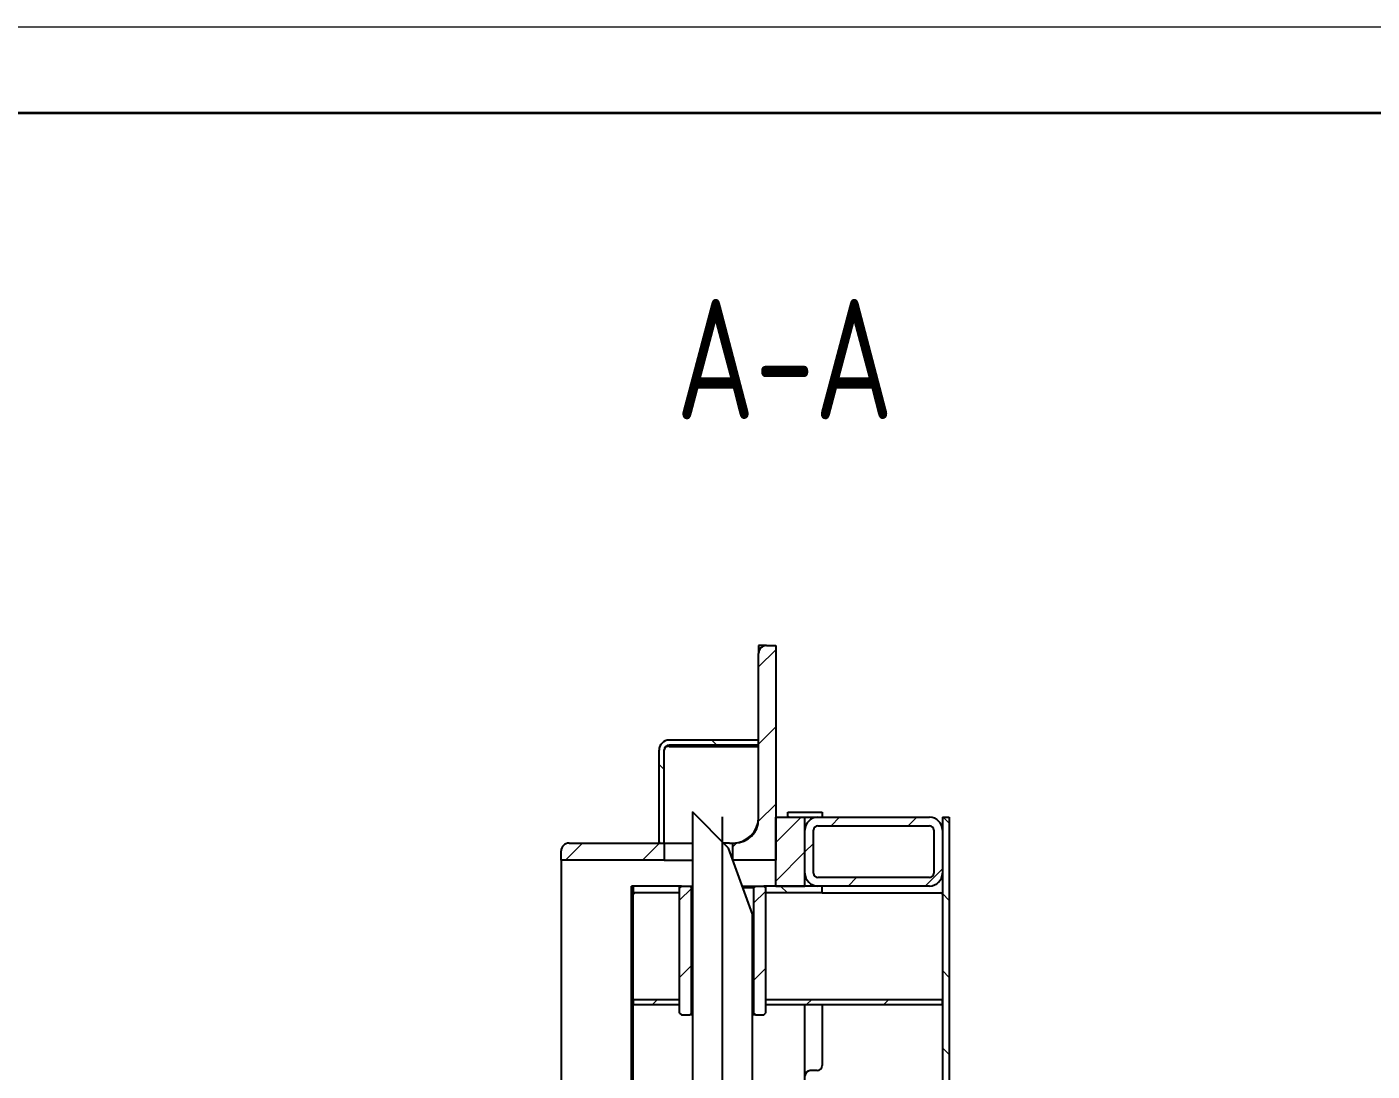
# Model space of a CAD drawing. Header units: millimetres. Extents: x 0 to 594, y 0 to 420.
# Drawn here: x 238.8 to 317.1, y 359.2 to 420 of the extents above; entities that cross this region are included whole.
import ezdxf

# ---------------------------------------------------------------- set-up
doc = ezdxf.new("R2010")
doc.units = ezdxf.units.MM
doc.layers.add('FORMAT', color=7, linetype='Continuous')
doc.layers.add('HIDDEN', color=30, linetype='Continuous')
doc.styles.add('SLDTEXTSTYLE0', font='TXT', dxfattribs={"width": 0.7, "bigfont": 'bigfont'})

# ---------------------------------------------------------------- blocks, each defined once
blk = doc.blocks.new('SW_HATCH_0')
at = {"color": 0, "linetype": 'Continuous', "lineweight": 18}
for p, q in [((10.197, 212.253), (11.197, 213.253)), ((10.197, 207.763), (11.197, 208.763)), ((7.77, 207.7), (7.47, 208)), ((4.697, 206.283), (4.397, 206.583)), ((10.191, 203.267), (11.197, 204.273)), ((11.197, 202.028), (12.67, 203.5)), ((11.97, 203.5), (11.897, 203.573)), ((14.415, 203), (14.915, 203.5)), ((18.905, 203), (19.405, 203.5)), ((21.297, 203.153), (20.951, 203.5)), ((-1.056, 201), (-0.056, 202)), ((3.434, 201), (4.434, 202)), ((4.49, 202), (4.397, 202.093)), ((8.697, 201.773), (8.931, 202.006)), ((11.197, 199.783), (12.897, 201.483)), ((12.897, 201.483), (13.397, 201.983)), ((15.405, 199.5), (15.905, 200)), ((19.895, 199.5), (20.897, 200.503)), ((2.897, 199.103), (2.797, 199.203)), ((2.9, 199.1), (2.897, 199.103)), ((5.597, 198.673), (6.287, 199.363)), ((9.907, 198.493), (10.597, 199.183)), ((11.88, 199.1), (11.48, 199.5)), ((21.297, 198.663), (20.897, 199.063)), ((2.897, 194.612), (2.797, 194.712)), ((5.597, 194.183), (6.287, 194.873)), ((9.907, 194.003), (10.597, 194.693)), ((21.297, 194.173), (20.897, 194.573)), ((4.015, 192.6), (4.315, 192.9)), ((12.995, 192.6), (13.295, 192.9)), ((17.485, 192.6), (17.785, 192.9)), ((2.897, 190.122), (2.797, 190.222)), ((21.297, 189.683), (20.897, 190.083))]:
    blk.add_line(p, q, dxfattribs=at)
blk = doc.blocks.new('SW_CENTERMARKSYMBOL_2')
at = {"layer": 'FORMAT', "color": 0}
blk.add_line((0, 1), (0, 17.718), dxfattribs=at)

msp = doc.modelspace()

# ---------------------------------------------------------------- linework, layer by layer
at = {"color": 7, "linetype": 'Continuous', "lineweight": 35}
msp.add_line((20, 415), (589, 415), dxfattribs=at)
at = {"layer": 'FORMAT'}
for p, q in [((281.869, 383.985), (281.409, 383.985)), ((281.409, 383.985), (281.409, 383.525)), ((281.869, 383.985), (282.409, 383.985)), ((282.409, 383.985), (282.409, 371.485)), ((281.409, 373.885), (281.409, 383.525)), ((281.409, 378.485), (276.209, 378.485)), ((281.409, 378.185), (281.409, 378.485)), ((275.611, 377.935), (275.609, 377.935)), ((275.609, 372.485), (275.609, 377.885)), ((275.909, 372.485), (275.909, 377.885)), ((281.409, 378.185), (276.209, 378.185)), ((276.209, 378.114), (281.409, 378.114)), ((277.559, 374.295), (277.559, 354.895)), ((279.659, 372.195), (277.559, 374.295)), ((282.409, 373.985), (284.109, 373.985)), ((282.409, 369.985), (282.409, 373.985)), ((283.109, 373.985), (283.109, 374.285)), ((283.109, 374.285), (285.109, 374.285)), ((283.109, 373.985), (285.109, 373.985)), ((284.109, 369.985), (284.109, 373.985)), ((284.859, 373.985), (291.359, 373.985)), ((285.109, 374.285), (285.109, 373.985)), ((292.109, 373.985), (292.509, 373.985)), ((292.109, 373.985), (292.109, 273.145)), ((292.509, 373.985), (292.509, 273.145)), ((284.109, 370.735), (284.109, 373.235)), ((284.609, 370.735), (284.609, 373.235)), ((284.859, 373.485), (291.359, 373.485)), ((291.609, 373.235), (291.609, 370.735)), ((292.109, 373.235), (292.109, 370.735)), ((270.369, 372.485), (275.909, 372.485)), ((275.609, 372.485), (275.909, 372.485)), ((275.909, 372.485), (275.909, 371.485)), ((275.909, 372.485), (277.559, 372.485)), ((279.709, 372.485), (279.369, 372.485)), ((281.059, 368.348), (279.659, 372.195)), ((279.709, 372.485), (279.909, 372.485)), ((279.909, 371.508), (279.909, 372.485)), ((279.909, 372.485), (280.009, 372.485)), ((269.909, 371.485), (269.909, 372.025)), ((275.909, 371.485), (269.909, 371.485)), ((269.909, 371.485), (269.909, 273.035)), ((275.909, 371.485), (277.559, 371.485)), ((282.409, 371.485), (279.917, 371.485)), ((274.109, 369.985), (274.009, 369.985)), ((274.009, 273.235), (274.009, 369.985)), ((274.109, 273.235), (274.109, 369.985)), ((274.109, 369.985), (274.109, 369.585)), ((276.784, 369.985), (274.109, 369.985)), ((276.784, 369.985), (276.784, 369.585)), ((276.909, 369.985), (276.784, 369.985)), ((276.909, 369.985), (276.809, 369.885)), ((276.809, 362.585), (276.809, 369.885)), ((276.909, 369.985), (277.399, 369.985)), ((277.499, 369.885), (277.399, 369.985)), ((277.399, 369.985), (277.559, 369.985)), ((277.499, 362.585), (277.499, 369.885)), ((277.559, 369.885), (277.499, 369.885)), ((280.463, 369.985), (281.219, 369.985)), ((281.119, 369.885), (280.5, 369.885)), ((281.219, 369.985), (281.119, 369.885)), ((281.119, 369.885), (281.119, 362.585)), ((281.219, 369.985), (281.709, 369.985)), ((281.809, 369.885), (281.709, 369.985)), ((281.834, 369.985), (281.709, 369.985)), ((281.809, 369.885), (281.809, 362.585)), ((281.834, 369.585), (281.834, 369.985)), ((285.109, 369.985), (281.834, 369.985)), ((282.409, 369.985), (284.109, 369.985)), ((291.359, 370.485), (284.859, 370.485)), ((291.359, 369.985), (284.859, 369.985)), ((285.109, 369.585), (285.109, 369.985)), ((276.784, 369.585), (274.109, 369.585)), ((276.784, 369.585), (276.809, 369.585)), ((281.809, 369.585), (281.834, 369.585)), ((285.109, 369.585), (281.834, 369.585)), ((285.109, 369.585), (292.009, 369.585)), ((281.059, 354.895), (281.059, 368.348)), ((274.109, 363.385), (274.109, 363.085)), ((274.109, 363.385), (276.784, 363.385)), ((274.109, 363.085), (276.784, 363.085)), ((276.784, 363.385), (276.784, 363.085)), ((276.809, 363.385), (276.784, 363.385)), ((276.784, 363.085), (276.809, 363.085)), ((281.834, 363.385), (281.809, 363.385)), ((281.809, 363.085), (281.834, 363.085)), ((281.834, 363.085), (281.834, 363.385)), ((281.834, 363.385), (292.109, 363.385)), ((281.834, 363.085), (292.109, 363.085)), ((284.109, 358.435), (284.109, 363.085)), ((285.109, 363.085), (285.109, 359.535)), ((292.109, 363.085), (292.109, 363.385)), ((276.809, 362.585), (276.909, 362.485)), ((276.909, 362.485), (277.399, 362.485)), ((277.399, 362.485), (277.499, 362.585)), ((277.559, 362.485), (277.399, 362.485)), ((277.499, 362.585), (277.559, 362.585)), ((281.059, 362.585), (281.119, 362.585)), ((281.219, 362.485), (281.059, 362.485)), ((281.119, 362.585), (281.219, 362.485)), ((281.219, 362.485), (281.709, 362.485)), ((281.709, 362.485), (281.809, 362.585)), ((284.809, 359.235), (284.409, 359.235))]:
    msp.add_line(p, q, dxfattribs=at)
at = {"layer": 'FORMAT', "flags": 128}
for points in [[(276.025, 378.115), (276.12, 378.119), (276.148, 378.118)], [(276.145, 378.12), (276.128, 378.119), (276.08, 378.12)]]:
    msp.add_lwpolyline(points, dxfattribs=at)
at = {"layer": 'FORMAT'}
for centre, radius, start, end in [((281.869, 383.525), 0.46, 90, 180), ((276.209, 377.885), 0.6, 90, 180), ((276.209, 377.885), 0.3, 90, 180), ((275.613, 377.885), 0.301, 350.43579, 6.64732), ((276.148, 377.882), 0.24, 75.33159, 170.96286), ((279.909, 373.985), 1.5, 270, 0), ((280.009, 373.885), 1.4, 270, 0), ((284.859, 373.235), 0.75, 90, 180), ((291.359, 373.235), 0.75, 0, 90), ((284.859, 373.235), 0.25, 90, 180), ((291.359, 373.235), 0.25, 0, 90), ((270.369, 372.025), 0.46, 90, 180), ((284.859, 370.735), 0.75, 180, 270), ((284.859, 370.735), 0.25, 180, 270), ((291.359, 370.735), 0.75, 270, 360), ((291.359, 370.735), 0.25, 270, 360), ((274.209, 369.485), 0.1, 90, 180), ((292.009, 369.485), 0.1, 0, 90), ((284.409, 358.935), 0.3, 90, 180), ((284.809, 359.535), 0.3, 270, 0)]:
    msp.add_arc(centre, radius, start, end, dxfattribs=at)
at = {"layer": 'HIDDEN', "color": 1, "lineweight": 18}
msp.add_line((0, 420), (594, 420), dxfattribs=at)

# ---------------------------------------------------------------- block references
at = {"layer": 'FORMAT'}
for name, p in [('SW_HATCH_0', (271.212, 170.485)), ('SW_CENTERMARKSYMBOL_2', (279.309, 356.295))]:
    msp.add_blockref(name, p, dxfattribs=at)

# ---------------------------------------------------------------- texts
at = {"layer": 'FORMAT', "insert": (282.931, 404.167), "char_height": 7, "attachment_point": 2, "style": 'SLDTEXTSTYLE0'}
msp.add_mtext('А-А', dxfattribs=at)

doc.saveas('drawing.dxf')
